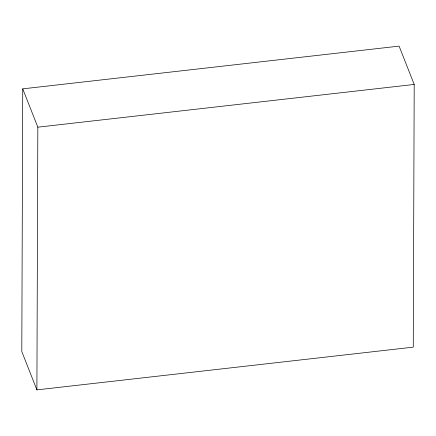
<?xml version="1.0" encoding="UTF-8"?>
<svg xmlns="http://www.w3.org/2000/svg" width="436" height="436" viewBox="0 0 436 436"><rect width="100%" height="100%" fill="white"/><g stroke="black" fill="none" stroke-linecap="round" stroke-linejoin="round"><path stroke-width="0.65" d="M22.737 88.851L21.8 351.552L36.897 389.877L413.263 347.149L414.2 84.448L399.103 46.123L22.737 88.851L37.834 127.17L36.897 389.877M37.834 127.17L414.2 84.448"/></g></svg>
